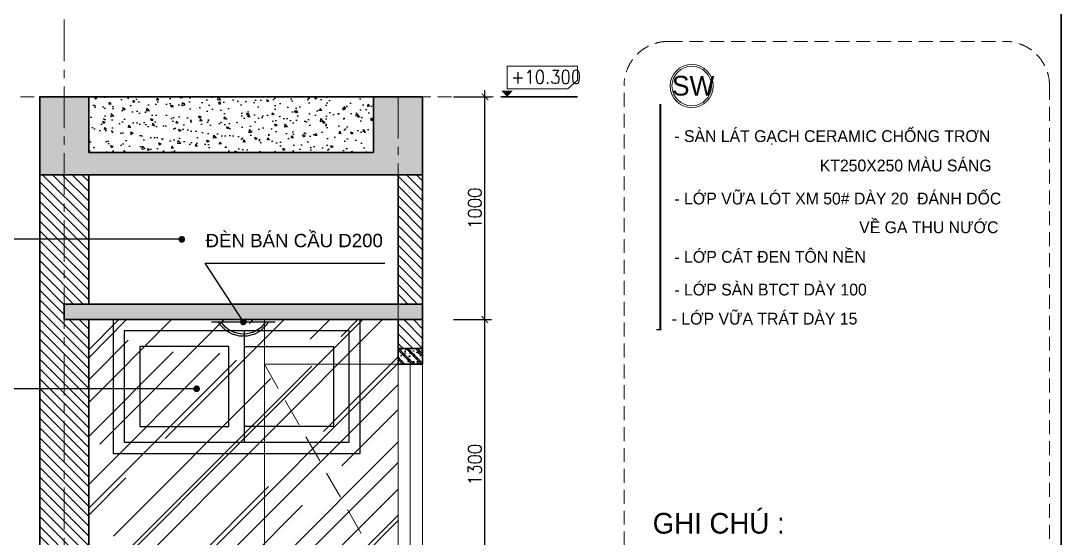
# Model space of a CAD drawing. Header units: millimetres. Extents: x -529782 to -142003, y -492574 to -273331.
# Drawn here: x -226819 to -222145, y -450739 to -448418 of the extents above; entities that cross this region are included whole.
import ezdxf

# ---------------------------------------------------------------- set-up
doc = ezdxf.new("R2010")
doc.units = ezdxf.units.MM
doc.header["$LTSCALE"] = 500
doc.header["$MEASUREMENT"] = 0
doc.header["$PDMODE"] = 3
doc.linetypes.add('CENTER', pattern=[2, 1.25, -0.25, 0.25, -0.25])
doc.linetypes.add('HIDDEN', pattern=[0.375, 0.25, -0.125])
doc.layers.get('0').update_dxf_attribs({"linetype": 'CONTINUOUS', "lineweight": 13})
doc.layers.get('Defpoints').update_dxf_attribs({"color": 255, "linetype": 'CONTINUOUS', "lineweight": 13})
for name, color, linetype, lineweight in [('1.cat 30', 30, 'CONTINUOUS', 35), ('2.thay 145', 145, 'CONTINUOUS', 18), ('3.manh 08', 8, 'CONTINUOUS', 9), ('5.noi that 15', 15, 'CONTINUOUS', 9), ('6.khuat 75', 75, 'HIDDEN', 18), ('7.tim 67', 67, 'CENTER', 9), ('9.text \xad white', 7, 'CONTINUOUS', 15), ('CA.dim 08', 251, 'CONTINUOUS', 13), ('CA.text \xad white', 7, 'CONTINUOUS', 15), ('CA.thay 145', 145, 'CONTINUOUS', 18)]:
    doc.layers.add(name, color=color, linetype=linetype, lineweight=lineweight)
for name, color, linetype in [('Furniture', 155, 'CONTINUOUS'), ('HACH', 250, 'CONTINUOUS'), ('THAY', 7, 'CONTINUOUS'), ('WHITE', 7, 'CONTINUOUS')]:
    doc.layers.add(name, color=color, linetype=linetype)
doc.styles.add('CA.JSC1', font='')
doc.styles.add('hdgroup', font='')
doc.styles.get("Standard").update_dxf_attribs({"font": 'txt.shx', "width": 0.9})
doc.styles.get('CA.JSC1').set_extended_font_data('.VnAvantH')
doc.styles.get('hdgroup').set_extended_font_data('.VnAvantH')
doc.dimstyles.new('CA 30', dxfattribs={"dimscale": 0, "dimtxt": 60, "dimasz": 30, "dimexe": 30, "dimexo": 0, "dimgap": 15, "dimtad": 1, "dimdec": 0, "dimzin": 0, "dimdsep": 46, "dimtxsty": 'Standard', "dimblk": 'ARCHTICK', "dimcen": 0.09, "dimdle": 30, "dimclrd": 256, "dimclre": 256, "dimclrt": 7, "dimadec": 0, "dimazin": 0, "dimtfac": 1, "dimtdec": 0, "dimtix": 1, "dimtmove": 2, "dimatfit": 3, "dimldrblk": 'DOT', "dimfxl": 1, "dimtolj": 1, "dimtzin": 0, "dimarcsym": 0})
pattern_1 = [(130, (-391911.3004541791, -66306.18791625008), (-50.20821278205274, -4.392649448781658), [5.25, -57.75]), (185, (-391911.3004541791, -66306.18791625008), (9.71259335291, 52.65344935900083), [4.2, -46.2]), (79.54860000000002, (-391915.4844717791, -66306.55397005007), (-40.49565671998151, 48.26076794426675), [4.461813299999993, -49.07994783999994]), (133.8158, (-391911.3004541791, -66292.18791625008), (-74.70687340379511, -11.58633100303127), [7.875, -86.625]), (83.3644, (-391917.5260263291, -66293.15344774007), (-65.42638938840923, 68.18825096303092), [6.69272016, -73.61991]), (188.8158, (-391911.3004541791, -66292.18791625008), (-65.42633615935391, 68.18830206477273), [6.299999999999993, -69.29999999999988]), (159, (-391918.3004541791, -66295.68791625008), (-41.78349364829231, -28.18332234657372), [5.25, -57.75]), (214, (-391918.3004541791, -66295.68791625008), (-17.03207323451072, 50.76050315327971), [4.2, -46.2]), (108.5486, (-391921.7824104891, -66298.03652867011), (-58.8155840007043, 22.57713476969667), [4.461813299999993, -49.07994783999994]), (142.5, (-391911.3004541791, -66306.18791625008), (-0.8511898722103468, 23.30256976819181), [0, -45.64, 0, -46.9, 0, -46.375]), (172.5, (-391911.3004541791, -66306.18791625008), (-18.4148676209504, 27.60881983176522), [0, -26.74, 0, -44.59, 0, -17.675]), (212.5, (-391895.6904541791, -66306.18791625008), (-37.36757053206864, -1.578841021406586), [0, -17.49999999999997, 0, -54.59999999999994, 0, -72.44999999999989]), (222.5, (-391888.6904541791, -66306.18791625008), (-40.82303185396704, 7.007348763262234), [0, -22.75, 0, -36.26, 0, -51.45]), (135, (-391911.3004541791, -66306.18791625008), (21.03642674029979, 21.03642674029979), []), (135, (-391911.3004541791, -66297.61291625007), (21.03642674029979, 21.03642674029979), [])]
pattern_2 = [(135, (-391911.3004541791, -66306.18791625008), (22.09708691207961, 22.09708691207961), [])]

# ---------------------------------------------------------------- blocks, each defined once
blk = doc.blocks.new('khung co loan')
at = {"layer": '1.cat 30'}
blk.add_lwpolyline([(18298.08122972515, -303.4759079552605), (18298.08122972515, -14553.47590842255)], dxfattribs=at)
blk = doc.blocks.new('ki hieu cost')
at = {"layer": '1.cat 30'}
blk.add_line((-119312.6479903211, -196389.5266377838), (-118175.9534743076, -196389.5266377837), dxfattribs=at)
at = {"layer": '3.manh 08'}
blk.add_lwpolyline([(-119227.225577535, -195933.8747298737), (-119227.225577535, -196268.1983629046), (-118320.4604987512, -196268.1983629046), (-118175.9534743076, -196138.8011558482), (-118175.9534743076, -195933.8747298737)], close=True, dxfattribs=at)
blk.add_solid([(-119312.6479903211, -196299.0221607631), (-119141.803164749, -196299.0221607631), (-119227.225577535, -196389.5266377839)], dxfattribs=at)
blk = doc.blocks.new('_ArchTick')
at = {"color": 1, "linetype": 'ByBlock', "const_width": 0.150000081}
blk.add_lwpolyline([(-0.5000002699998731, -0.5000002699998731), (0.5000002699998731, 0.5000002699998731)], dxfattribs=at)
blk = doc.blocks.new('*D764')
at = {"layer": 'CA.dim 08', "lineweight": -2, "transparency": 16777216}
for p, q in [((-224875.785425741, -449758.3055468097), (-224704.0460572794, -449758.3055468097)), ((-224734.0460572794, -451088.3055468097), (-224734.0460572794, -449728.3055468097)), ((-224875.785425741, -451058.3055468097), (-224704.0460572794, -451058.3055468097))]:
    blk.add_line(p, q, dxfattribs=at)
at = {"layer": 'Defpoints', "color": 0, "transparency": 16777216}
for p in [(-224875.785425741, -449758.3055468097), (-224734.0460572794, -449758.3055468097), (-224875.785425741, -451058.3055468097)]:
    blk.add_point(p, dxfattribs=at)
at = {"layer": 'CA.dim 08', "lineweight": -2, "transparency": 16777216, "xscale": 30, "yscale": 30, "zscale": 30}
for p, rotation in [((-224734.0460572794, -449758.3055468097), 90), ((-224734.0460572794, -451058.3055468097), 270)]:
    blk.add_blockref('_ArchTick', p, dxfattribs=dict(at, rotation=rotation))
at = {"layer": 'CA.dim 08', "color": 7, "transparency": 16777216, "insert": (-224779.0460572795, -450408.3055468095), "char_height": 60, "attachment_point": 5, "rotation": 90}
blk.add_mtext('\\A1;1300', dxfattribs=at)
blk = doc.blocks.new('_DOT')
at = {"color": 1, "linetype": 'ByBlock'}
blk.add_line((-0.5, 0), (-1, 0), dxfattribs=at)
at = {"color": 1, "linetype": 'ByBlock', "const_width": 0.5}
blk.add_lwpolyline([(-0.25, 0, 1), (0.25, 0, 1)], format="xyb", close=True, dxfattribs=at)
blk = doc.blocks.new('*D765')
at = {"layer": 'CA.dim 08', "lineweight": -2, "transparency": 16777216}
for p, q in [((-224734.0460572794, -449788.3055468097), (-224734.0460572794, -448728.3055468097)), ((-224875.785425741, -448758.3055468097), (-224704.0460572794, -448758.3055468097)), ((-224875.785425741, -449758.3055468097), (-224704.0460572794, -449758.3055468097))]:
    blk.add_line(p, q, dxfattribs=at)
at = {"layer": 'Defpoints', "color": 0, "transparency": 16777216}
for p in [(-224875.785425741, -448758.3055468097), (-224734.0460572794, -448758.3055468097), (-224875.785425741, -449758.3055468097)]:
    blk.add_point(p, dxfattribs=at)
at = {"layer": 'CA.dim 08', "lineweight": -2, "transparency": 16777216, "xscale": 30, "yscale": 30, "zscale": 30}
for p, rotation in [((-224734.0460572794, -448758.3055468097), 90), ((-224734.0460572794, -449758.3055468097), 270)]:
    blk.add_blockref('_ArchTick', p, dxfattribs=dict(at, rotation=rotation))
at = {"layer": 'CA.dim 08', "color": 7, "transparency": 16777216, "insert": (-224779.0460572795, -449258.3055468095), "char_height": 60, "attachment_point": 5, "rotation": 90}
blk.add_mtext('\\A1;1000', dxfattribs=at)
blk = doc.blocks.new('A$C681C459E')
at = {"layer": 'Furniture'}
blk.add_line((287.1400732230395, 120.0002507690806), (-0.0003765153232961893, 120.0002507690806), dxfattribs=at)
blk.add_arc((143.5698483538581, 174.07215624128), 128.7653529899965, 209.8404543031318, 330.1595456968682, dxfattribs=at)
at = {"layer": 'WHITE'}
blk.add_line((287.1400732230395, 110.0002507690806), (-0.0003765153232961893, 110.0002507690806), dxfattribs=at)
blk.add_arc((143.5698483538581, 174.07215624128), 118.7653529899965, 212.6484608281172, 327.3515391718828, dxfattribs=at)
blk = doc.blocks.new('DOT')
at = {"layer": 'THAY', "color": 0, "linetype": 'ByBlock'}
blk.add_line((-0.5, 0), (-1, 0), dxfattribs=at)
at = {"layer": 'THAY', "color": 0, "linetype": 'ByBlock', "const_width": 0.5}
blk.add_lwpolyline([(-0.25, 0, 1), (0.25, 0, 1)], format="xyb", close=True, dxfattribs=at)

msp = doc.modelspace()

# ---------------------------------------------------------------- hatches: boundary and pattern name
at = {"layer": 'HACH'}
h = msp.add_hatch(dxfattribs=at)
h.set_pattern_fill('CHAU-01', color=256, scale=7, style=0, pattern_type=2)
h.set_pattern_definition(pattern_1)
h.paths.add_polyline_path([(-225014.3461916135, -448758.3055468095), (-225234.3461916135, -448758.3055468093), (-225234.3461916135, -449008.3055468095), (-226514.3461916135, -449008.3055468095), (-226514.3461916135, -448758.3055468095), (-226734.3461916135, -448758.3055468095), (-226734.3461916135, -449108.3055468095), (-226514.3461916135, -449108.3055468095), (-225234.3461916135, -449108.3055468095), (-225014.3461916135, -449108.3055468095)])
h = msp.add_hatch(dxfattribs=at)
h.set_pattern_fill('AR-CONC', color=256, scale=15, style=0)
h.set_pattern_definition([(130, (-391911.3004541791, -66306.18791625008), (-107.589027390113, -9.412820247389266), [11.25, -123.75]), (185, (-391911.3004541791, -66306.18791625008), (20.81270004195, 112.8288200550018), [9, -99]), (79.54860000000002, (-391920.2662061791, -66306.9723172501), (-86.77640725710323, 103.415931309143), [9.561028499999987, -105.1713167999999]), (133.8158, (-391911.3004541791, -66276.18791625008), (-160.0861572938467, -24.82785214935271), [16.875, -185.625]), (83.3644, (-391924.6409659291, -66278.25691230007), (-140.1994058323055, 146.1176806350663), [14.3415432, -157.75695]), (188.8158, (-391911.3004541791, -66276.18791625008), (-140.1992917700441, 146.1177901387987), [13.49999999999999, -148.4999999999998]), (159, (-391926.3004541791, -66283.68791625008), (-89.53605781776925, -60.39283359980082), [11.25, -123.75]), (214, (-391926.3004541791, -66283.68791625008), (-36.49729978823726, 108.772506757028), [9, -99]), (108.5486, (-391933.7617891291, -66288.72065715009), (-126.0333942872235, 48.37957450649286), [9.561028499999987, -105.1713167999999]), (142.5, (-391911.3004541791, -66306.18791625008), (-1.8239782975936, 49.93407807469672), [0, -97.8, 0, -100.5, 0, -99.375]), (172.5, (-391911.3004541791, -66306.18791625008), (-39.46043061632229, 59.16175678235403), [0, -57.3, 0, -95.55, 0, -37.875]), (212.5, (-391877.8504541791, -66306.18791625008), (-80.07336542586137, -3.38323076015697), [0, -37.49999999999994, 0, -116.9999999999999, 0, -155.2499999999998]), (222.5, (-391862.8504541791, -66306.18791625008), (-87.47792540135794, 15.01574734984765), [0, -48.75, 0, -77.69999999999999, 0, -110.25])])
h.paths.add_polyline_path([(-225234.3461916135, -449008.3055468095), (-225234.3461916135, -448758.3055468095), (-226514.3461916135, -448758.3055468095), (-226514.3461916135, -449008.3055468095)])
h = msp.add_hatch(dxfattribs=at)
h.set_pattern_fill('ANSI31', color=256, scale=250, style=0)
h.set_pattern_definition(pattern_2)
h.paths.add_polyline_path([(-226514.3461916135, -452058.3055468096), (-226734.3461916135, -452058.3055468096), (-226734.3461916135, -449108.3055468095), (-226514.3461916135, -449108.3055468095), (-226514.3461916135, -449688.3055468096), (-226624.3461916135, -449688.3055468096), (-226624.3461916135, -449758.3055468095), (-226514.3461916135, -449758.3055468095), (-226514.3461916135, -449858.3055468095)])
h = msp.add_hatch(dxfattribs=at)
h.set_pattern_fill('ANSI31', color=256, scale=250, style=0)
h.set_pattern_definition(pattern_2)
h.paths.add_polyline_path([(-225014.3461916135, -449108.3055468095), (-225124.3461916135, -449108.3055468095), (-225124.3461916136, -449688.3055468096), (-225014.3461916135, -449688.3055468095)])
h.paths.add_polyline_path([(-225014.3461916135, -449758.3055468096), (-225124.3461916136, -449758.3055468096), (-225124.3461916135, -449888.3055468097), (-225014.3461916135, -449888.3055468097)])
h = msp.add_hatch(dxfattribs=at)
h.set_pattern_fill('CHAU-01', color=256, scale=7, style=0, pattern_type=2)
h.set_pattern_definition(pattern_1)
h.paths.add_polyline_path([(-225014.3461916135, -449758.3055468095), (-225014.3461916135, -449688.3055468095), (-226624.3461916135, -449688.3055468097), (-226624.3461916135, -449758.3055468097)])
h = msp.add_hatch(dxfattribs=at)
h.set_pattern_fill('AR-RROOF', color=256, scale=250, angle=45, style=0)
h.set_pattern_definition([(45.00000000000001, (-61909.69529202773, -66474.61345076014), (212.1320343559643, 565.685424949238), [3750, -500, 1250, -250]), (45.00000000000001, (-61762.97063493152, -66151.1120983673), (-411.8897000411639, 58.33630944789022), [750, -82.5, 1500, -187.5]), (45.00000000000001, (-61971.56713538157, -66235.96491210966), (800.7984296937651, 1037.679201391258), [2000, -350, 1000, -250])])
h.paths.add_polyline_path([(-225124.3461916135, -449758.3055468095), (-226514.3461916135, -449758.3055468095), (-226514.3461916135, -452058.3055468096), (-225124.3461916135, -452058.3055468096)])
h = msp.add_hatch(dxfattribs=at)
h.set_pattern_fill('CHAU-01', color=256, scale=7, style=0, pattern_type=2)
h.set_pattern_definition(pattern_1)
h.paths.add_polyline_path([(-225124.3461916135, -449958.3055468096), (-225014.3461916135, -449958.3055468096), (-225014.3461916135, -449888.3055468097), (-225124.3461916135, -449888.3055468096)])

# ---------------------------------------------------------------- linework, layer by layer
at = {"layer": '1.cat 30'}
for p, q in [((-226734.3461916135, -448758.3055468095), (-226734.3461916135, -452408.3055468096)), ((-226514.3461916135, -448758.3055468095), (-226514.3461916135, -449008.3055468095)), ((-225234.3461916135, -448758.3055468095), (-226514.3461916135, -448758.3055468095)), ((-225014.3461916135, -448758.3055468095), (-225014.3461916135, -449958.3055468097)), ((-226514.3461916135, -449008.3055468095), (-225234.3461916135, -449008.3055468095)), ((-226514.3461916135, -449108.3055468095), (-226514.3461916135, -449688.3055468096)), ((-226514.3461916135, -449108.3055468095), (-225234.3461916135, -449108.3055468095)), ((-225124.3461916135, -449108.3055468095), (-225124.3461916135, -449688.3055468095)), ((-225014.3461916135, -449688.3055468095), (-226624.3461916135, -449688.3055468096)), ((-226624.3461916135, -449688.3055468096), (-226624.3461916135, -449758.3055468096)), ((-225014.3461916135, -449758.3055468095), (-226624.3461916135, -449758.3055468096)), ((-226514.3461916135, -449758.3055468095), (-226514.3461916135, -452308.3055468096)), ((-225124.3461916135, -449758.3055468095), (-225124.3461916135, -449958.3055468097)), ((-225014.3461916135, -449888.3055468097), (-225124.3461916135, -449888.3055468096)), ((-225014.3461916135, -449958.3055468097), (-225124.3461916135, -449958.3055468096))]:
    msp.add_line(p, q, dxfattribs=at)
for points in [[(-226514.3461916135, -449108.3055468095), (-226734.3461916135, -449108.3055468095), (-226734.3461916135, -448758.3055468095), (-226514.3461916135, -448758.3055468095), (-226514.3461916135, -449008.3055468095)], [(-225234.3461916135, -449008.3055468095), (-225234.3461916135, -448758.3055468095), (-225014.3461916135, -448758.3055468095), (-225014.3461916135, -449108.3055468095), (-225234.3461916135, -449108.3055468095)]]:
    msp.add_lwpolyline(points, dxfattribs=at)
at = {"layer": '2.thay 145'}
msp.add_circle((-223805.2618300728, -448709.8026369336), 88.64600775492576, dxfattribs=at)
at = {"layer": '3.manh 08', "color": 8}
msp.add_circle((-223805.2618300728, -448709.8026369336), 96.70473573264628, dxfattribs=at)
at = {"layer": '5.noi that 15', "color": 2, "ltscale": 5}
for points in [[(-223947.7627831459, -448790.2135399895, 5.934054885594596, 5.934054885594596, 0), (-223947.7627831459, -449802.9908310497, 5.934054885594596, 5.934054885594596, 0), (-223964.0623146163, -449802.9908310497, 0, 0, 0), (-223964.0623146161, -448709.8026369336, 0, 0, 0), (-223906.2142483933, -448709.8026369336, 0, 0, 0)], [(-223944.577021205, -448790.2135399895, 5.934054885594596, 5.934054885594596, 0), (-223944.577021205, -449802.9908310497, 5.934054885594596, 5.934054885594596, 0), (-223960.8765526754, -449802.9908310497, 0, 0, 0), (-223960.8765526754, -448709.8026369336, 0, 0, 0), (-223903.0284864524, -448709.8026369336, 0, 0, 0)]]:
    msp.add_lwpolyline(points, format="xyseb", dxfattribs=at)
at = {"layer": '6.khuat 75', "ltscale": 0.5}
msp.add_line((-224602.4290955647, -448758.3055468095), (-232788.5061551825, -448758.3055468095), dxfattribs=at)
msp.add_lwpolyline([(-224109.384468982, -448709.7138794973, -0.414213562373095), (-223909.384468982, -448509.7138794973), (-222397.6462601027, -448509.7138794973, -0.414213562373095), (-222197.6462601027, -448709.7138794973), (-222197.6462601027, -452365.4142041018, -0.414213562373095), (-222397.6462601027, -452565.4142041018), (-223909.384468982, -452565.4142041018, -0.414213562373095), (-224109.384468982, -452365.4142041018)], format="xyb", close=True, dxfattribs=at)
at = {"layer": '6.khuat 75'}
msp.add_lwpolyline([(-225724.3461916135, -449958.3055468097), (-225124.3461916135, -451008.3055468096), (-225724.3461916135, -452058.3055468095)], dxfattribs=at)
at = {"layer": '7.tim 67', "ltscale": 0.3}
for p, q in [((-226624.3461916135, -444511.6063065617), (-226624.3461916135, -453360.3197307419)), ((-225124.3461916135, -448758.3055468095), (-225124.3461916135, -453360.3197307412))]:
    msp.add_line(p, q, dxfattribs=at)
at = {"layer": 'CA.thay 145'}
for p, q in [((-225724.3461916135, -449758.3055468095), (-225724.3461916135, -452058.3055468095)), ((-225124.3461916135, -449958.3055468097), (-225724.3461916135, -449958.3055468097)), ((-225069.3461916135, -449958.3055468096), (-225069.3461916135, -452028.3055468096))]:
    msp.add_line(p, q, dxfattribs=at)
msp.add_lwpolyline([(-225124.3461916135, -449958.3055468096), (-225014.3461916135, -449958.3055468096), (-225014.3461916135, -452058.3055468096), (-225124.3461916135, -452058.3055468096)], close=True, dxfattribs=at)
at = {"layer": 'HACH'}
for p, q in [((-226404.3461916135, -449758.3055468095), (-225294.3461916135, -449758.3055468095)), ((-226404.3461916135, -450358.3055468095), (-225294.3461916135, -450358.3055468095))]:
    msp.add_line(p, q, dxfattribs=at)
for points in [[(-225294.3461916135, -449758.3055468095), (-226404.3461916135, -449758.3055468095), (-226404.3461916135, -450358.3055468095), (-225294.3461916135, -450358.3055468095)], [(-225344.3461916135, -449808.3055468095), (-226354.3461916135, -449808.3055468095), (-226354.3461916135, -450308.3055468095), (-225344.3461916135, -450308.3055468095)], [(-225814.3461916135, -449808.3055468095), (-226354.3461916135, -449808.3055468095), (-226354.3461916135, -450308.3055468095), (-225814.3461916135, -450308.3055468095)], [(-225884.3461916135, -449878.3055468095), (-226284.3461916135, -449878.3055468095), (-226284.3461916135, -450238.3055468095), (-225884.3461916135, -450238.3055468095)], [(-225814.3461916135, -449878.3055468095), (-225414.3461916135, -449878.3055468095), (-225414.3461916135, -450238.3055468095), (-225814.3461916135, -450238.3055468095)]]:
    msp.add_lwpolyline(points, close=True, dxfattribs=at)

# ---------------------------------------------------------------- block references
at = {"layer": '2.thay 145'}
for name, p, xscale, yscale, zscale in [('khung co loan', (-233507.7554783012, -444323.1591949441), 0.6209623455069959, 0.6209623455069959, 0.6209623455069959), ('ki hieu cost', (-188866.2324138201, -389841.4475577606), 0.2999999999883585, 0.2999999999883585, 0.2999999999883585)]:
    msp.add_blockref(name, p, dxfattribs=dict(at, xscale=xscale, yscale=yscale, zscale=zscale))
at = {"layer": 'THAY', "xscale": -1}
msp.add_blockref('A$C681C459E', (-225675.7763432598, -449878.3057975787), dxfattribs=at)

# ---------------------------------------------------------------- texts
at = {"layer": '9.text \xad white', "style": 'CA.JSC1'}
for s, height, p in [('sw', 88.34702712152479, (-223893.9003156891, -448752.8183604041)), ('ghi chó :', 92.76437847760103, (-223980.3533391866, -450718.2287819216))]:
    msp.add_text(s, height=height, dxfattribs=at).set_placement(p)
at = {"layer": '9.text \xad white', "lineweight": 100, "insert": (-224616.6958693467, -448639.3755540045), "char_height": 60, "width": 273.45, "attachment_point": 1}
msp.add_mtext('+10.300', dxfattribs=at)
at = {"layer": '9.text \xad white', "insert": (-225989.0759620249, -449373.3382532041), "char_height": 60.00000000058208, "width": 1615.648749503107, "attachment_point": 1, "style": 'hdgroup'}
msp.add_mtext('{\\f.VnArialH|b0|i0|c0|p34;®Ìn b¸n cÇu d200}', dxfattribs=at)
at = {"layer": 'CA.text \xad white', "style": 'CA.JSC1'}
for s, p in [('- Sµn l¸t g¹ch cERamic chèng tr¬n ', (-223883.1758665827, -448961.1936322495)), ('kt250x250 mµU s¸NG', (-223229.9725433046, -449093.084121197)), ('- Líp v÷a lãt xm 50# dµy 20  ®¸nh dèc ', (-223883.1758665827, -449241.3620350661)), ('vÒ ga thu n\xadíc', (-223052.6626883694, -449370.1976525844)), ('- Líp c¸t ®en t«n nÒn', (-223883.1758665827, -449502.8981387359)), ('- Líp sµn btct dµy 100', (-223883.1758665827, -449649.8335631175)), ('- líp v÷a tr¸t dµy 15', (-223895.2670334214, -449780.2588626158))]:
    msp.add_text(s, height=53.00821627291487, dxfattribs=at).set_placement(p)

# ---------------------------------------------------------------- dimensions: what is measured, and where the dimension line sits
at = {"layer": 'CA.dim 08'}
for base, p1, p2, picture, middle in [((-224734.0460572794, -448758.3055468097), (-224875.7854257408, -449758.3055468095), (-224875.7854257408, -448758.3055468095), '*D765', (-224779.0460572795, -449258.3055468095)), ((-224734.0460572794, -449758.3055468097), (-224875.7854257408, -451058.3055468095), (-224875.7854257408, -449758.3055468095), '*D764', (-224779.0460572795, -450408.3055468095))]:
    dim = msp.add_linear_dim(base=base, p1=p1, p2=p2, angle=90, dimstyle='CA 30', override={"dimscale": 1}, dxfattribs=at)
    dim.commit()
    dim.dimension.update_dxf_attribs({"geometry": picture, "text_midpoint": middle})

# ---------------------------------------------------------------- leaders
for points, override in [([(-226095.9119908496, -449397.8062860908), (-228078.9349471378, -449397.8062860908)], {"dimscale": 1, "dimtad": 0}), ([(-225819.3461916136, -449768.3055468096), (-225990.2539586066, -449504.5668725113), (-225184.5521446471, -449504.5668725113)], {"dimscale": 1, "dimtad": 0, "dimldrblk": 'DOT'}), ([(-226029.3691702022, -450068.4135742988), (-230554.1577919715, -450068.4135742988)], {"dimscale": 1, "dimtad": 0})]:
    msp.add_leader(points, dimstyle='CA 30', override=override, dxfattribs=at)

doc.saveas('drawing.dxf')
